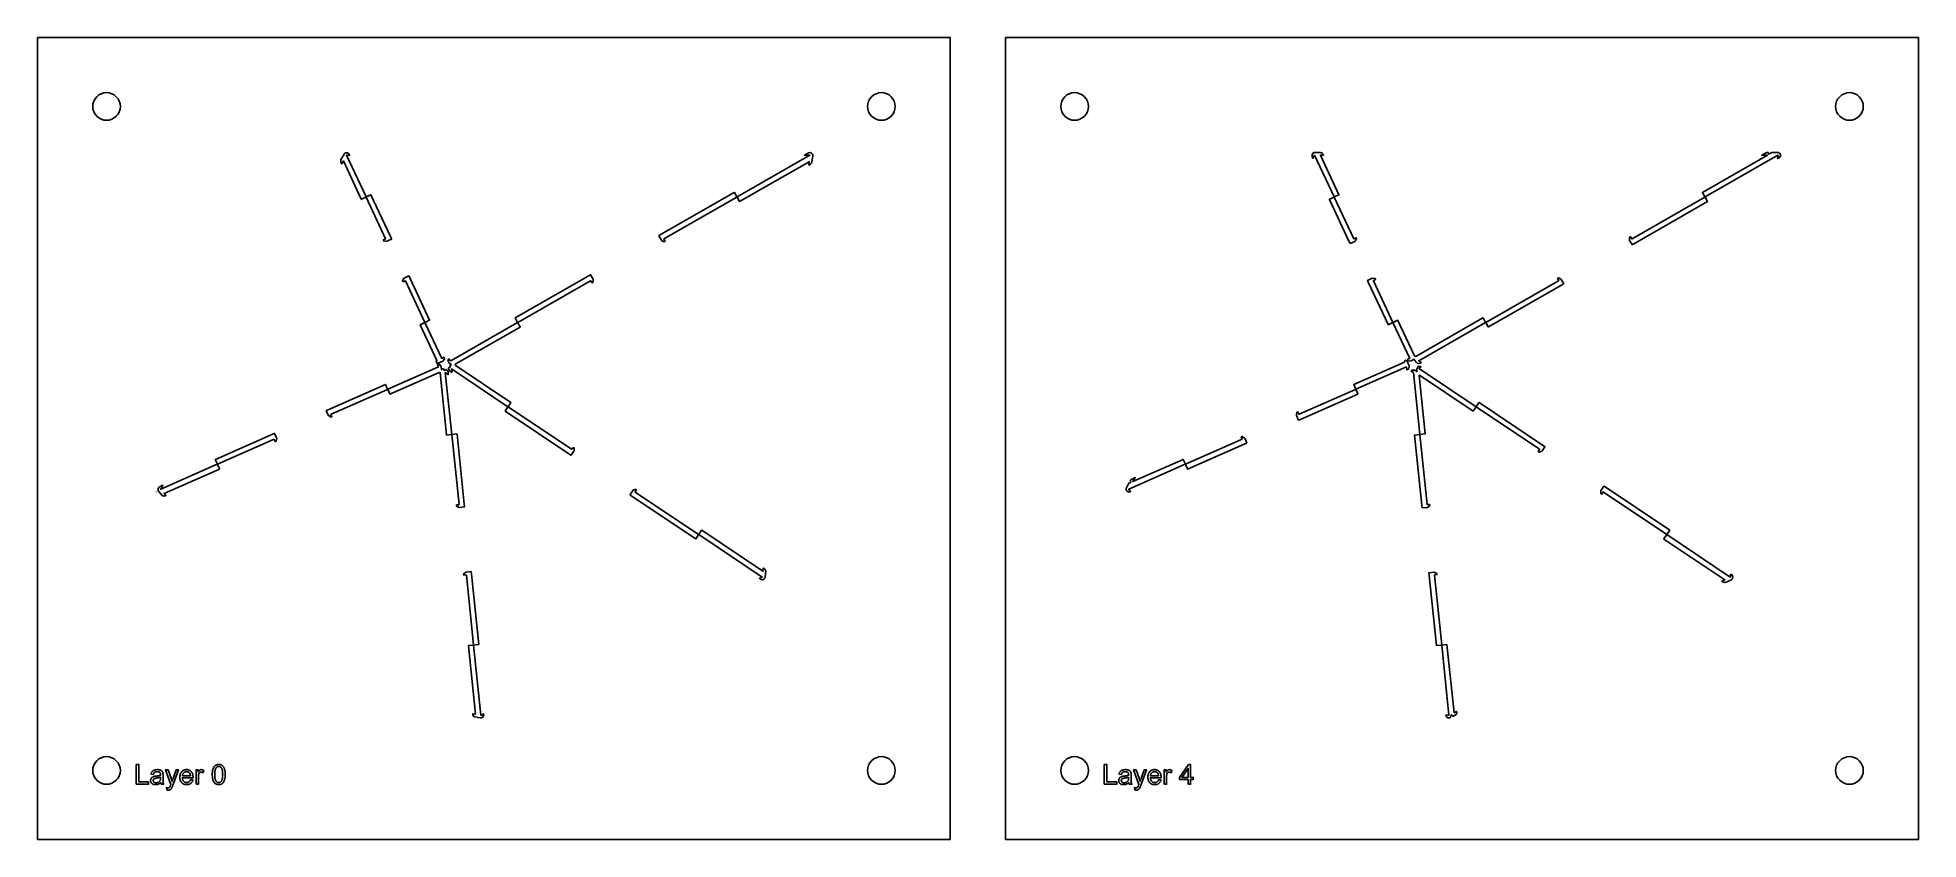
# Model space of a CAD drawing. Header units: metres. Extents: x -74 to 266, y -86 to 59.
import ezdxf

# ---------------------------------------------------------------- set-up
doc = ezdxf.new("R2010")
doc.units = ezdxf.units.M

msp = doc.modelspace()

# ---------------------------------------------------------------- linework, layer by layer
for points in [[(91.39, -85.86), (-73.51, -85.86), (-73.51, 59.04), (91.39, 59.04), (91.39, -85.86)], [(266.3, -85.86), (101.39, -85.86), (101.39, 59.04), (266.3, 59.04), (266.3, -85.86)], [(-58.56, 46.59), (-58.61, 47.08), (-58.75, 47.54), (-58.98, 47.98), (-59.29, 48.36), (-59.67, 48.67), (-60.1, 48.9), (-60.57, 49.04), (-61.06, 49.09), (-61.55, 49.04), (-62.02, 48.9), (-62.45, 48.67), (-62.83, 48.36), (-63.14, 47.98), (-63.37, 47.54), (-63.51, 47.08), (-63.56, 46.59), (-63.51, 46.1), (-63.37, 45.63), (-63.14, 45.2), (-62.83, 44.82), (-62.45, 44.51), (-62.02, 44.28), (-61.55, 44.14), (-61.06, 44.09), (-60.57, 44.14), (-60.1, 44.28), (-59.67, 44.51), (-59.29, 44.82), (-58.98, 45.2), (-58.75, 45.63), (-58.61, 46.1), (-58.56, 46.59)], [(81.44, 46.59), (81.39, 47.08), (81.25, 47.54), (81.02, 47.98), (80.71, 48.36), (80.33, 48.67), (79.9, 48.9), (79.43, 49.04), (78.94, 49.09), (78.45, 49.04), (77.98, 48.9), (77.55, 48.67), (77.17, 48.36), (76.86, 47.98), (76.63, 47.54), (76.49, 47.08), (76.44, 46.59), (76.49, 46.1), (76.63, 45.63), (76.86, 45.2), (77.17, 44.82), (77.55, 44.51), (77.98, 44.28), (78.45, 44.14), (78.94, 44.09), (79.43, 44.14), (79.9, 44.28), (80.33, 44.51), (80.71, 44.82), (81.02, 45.2), (81.25, 45.63), (81.39, 46.1), (81.44, 46.59)], [(116.34, 46.59), (116.3, 47.08), (116.15, 47.54), (115.92, 47.98), (115.61, 48.36), (115.23, 48.67), (114.8, 48.9), (114.33, 49.04), (113.84, 49.09), (113.36, 49.04), (112.89, 48.9), (112.46, 48.67), (112.08, 48.36), (111.77, 47.98), (111.53, 47.54), (111.39, 47.08), (111.34, 46.59), (111.39, 46.1), (111.53, 45.63), (111.77, 45.2), (112.08, 44.82), (112.46, 44.51), (112.89, 44.28), (113.36, 44.14), (113.84, 44.09), (114.33, 44.14), (114.8, 44.28), (115.23, 44.51), (115.61, 44.82), (115.92, 45.2), (116.15, 45.63), (116.3, 46.1), (116.34, 46.59)], [(256.34, 46.59), (256.3, 47.08), (256.15, 47.54), (255.92, 47.98), (255.61, 48.36), (255.23, 48.67), (254.8, 48.9), (254.33, 49.04), (253.84, 49.09), (253.36, 49.04), (252.89, 48.9), (252.46, 48.67), (252.08, 48.36), (251.77, 47.98), (251.53, 47.54), (251.39, 47.08), (251.34, 46.59), (251.39, 46.1), (251.53, 45.63), (251.77, 45.2), (252.08, 44.82), (252.46, 44.51), (252.89, 44.28), (253.36, 44.14), (253.84, 44.09), (254.33, 44.14), (254.8, 44.28), (255.23, 44.51), (255.61, 44.82), (255.92, 45.2), (256.15, 45.63), (256.3, 46.1), (256.34, 46.59)], [(-18.56, 37.26), (-18.54, 37.22), (-18.58, 37.22), (-18.71, 37), (-18.71, 36.99), (-18.7, 36.55), (-18.71, 36.54), (-18.72, 36.54), (-18.57, 36.22), (-18.27, 36.75), (-15.03, 29.85), (-15.01, 29.84), (-14.19, 30.22), (-14.15, 30.21), (-10.63, 22.7), (-10.65, 22.66), (-11.03, 22.48), (-11.03, 22.48), (-10.98, 22.3), (-10.98, 22.3), (-10.43, 22.21), (-10.39, 22.23), (-9.57, 22.62), (-9.59, 22.67), (-9.59, 22.67), (-9.57, 22.68), (-9.76, 23.08), (-13.29, 30.62), (-13.32, 30.63), (-14.14, 30.24), (-14.17, 30.26), (-17.69, 37.77), (-17.68, 37.77), (-17.67, 37.78), (-17.15, 37.78), (-17.24, 37.98), (-17.53, 38.24), (-17.53, 38.24), (-17.93, 38.21), (-17.94, 38.2), (-18, 38.16), (-18, 38.16), (-18.05, 38.12), (-18.06, 38.11), (-18.11, 38.05), (-18.11, 38.05), (-18.15, 37.99), (-18.56, 37.26)], [(66.43, 36.81), (66.39, 36.83), (66.44, 36.86), (66.53, 37.69), (66.53, 37.83), (66.53, 37.83), (66.49, 37.96), (66.48, 37.98), (66.4, 38.09), (66.4, 38.09), (66.3, 38.18), (66.3, 38.18), (66.12, 38.26), (66.12, 38.26), (65.77, 38.2), (65.03, 37.78), (66.01, 37.78), (66.01, 37.78), (66.01, 37.78), (66.02, 37.77), (52.86, 30.25), (52.82, 30.26), (52.38, 31.04), (52.35, 31.05), (39.16, 23.5), (38.77, 23.28), (38.78, 23.27), (38.78, 23.26), (38.73, 23.23), (39.18, 22.45), (39.21, 22.4), (39.71, 22.16), (39.71, 22.16), (39.85, 22.28), (39.85, 22.28), (39.64, 22.65), (39.65, 22.69), (52.81, 30.22), (52.85, 30.21), (53.3, 29.42), (53.33, 29.42), (65.9, 36.61), (65.84, 36), (66.15, 36.18), (66.32, 36.34), (66.32, 36.34), (66.4, 36.56), (66.43, 36.81)], [(157.94, 38.28), (157.92, 38.26), (157.85, 38.28), (157.24, 38.28), (157.11, 38.26), (157.11, 38.26), (157, 38.22), (156.99, 38.21), (156.99, 38.21), (156.98, 38.21), (156.74, 37.93), (156.74, 37.92), (156.76, 37.55), (156.91, 37.24), (157.19, 37.75), (157.2, 37.76), (157.21, 37.77), (160.73, 30.26), (160.72, 30.22), (159.9, 29.84), (159.89, 29.81), (163.42, 22.27), (163.61, 21.87), (163.62, 21.88), (163.63, 21.88), (163.65, 21.83), (164.47, 22.21), (164.52, 22.23), (164.8, 22.71), (164.8, 22.71), (164.69, 22.87), (164.69, 22.87), (164.31, 22.69), (164.27, 22.7), (160.75, 30.21), (160.77, 30.24), (161.59, 30.63), (161.59, 30.65), (158.26, 37.78), (158.81, 37.78), (158.71, 37.99), (158.52, 38.2), (158.52, 38.2), (158.26, 38.28), (157.94, 38.28)], [(239.79, 38.28), (239.23, 37.96), (239.15, 38.28), (239.02, 38.28), (238.89, 38.26), (238.89, 38.26), (238.77, 38.21), (238.01, 37.78), (239.02, 37.78), (227.29, 31.07), (227.28, 31.04), (227.73, 30.25), (227.76, 30.26), (227.75, 30.25), (227.76, 30.24), (240.92, 37.77), (240.92, 37.77), (240.93, 37.77), (240.94, 37.75), (240.87, 37.17), (241.17, 37.34), (241.38, 37.59), (241.38, 37.59), (241.4, 37.92), (241.4, 37.92), (241.29, 38.11), (241.29, 38.11), (241.11, 38.24), (241.11, 38.24), (241.06, 38.26), (241.06, 38.26), (241.02, 38.27), (241.01, 38.27), (240.96, 38.28), (240.96, 38.28), (240.91, 38.28), (239.79, 38.28)], [(214.62, 21.63), (215.01, 21.85), (228.2, 29.4), (228.21, 29.42), (227.75, 30.22), (227.73, 30.21), (227.73, 30.21), (227.72, 30.22), (214.56, 22.69), (214.52, 22.7), (214.31, 23.06), (214.31, 23.06), (214.13, 23), (214.13, 23), (214.09, 22.45), (214.11, 22.4), (214.56, 21.62), (214.61, 21.65), (214.62, 21.65), (214.62, 21.63)], [(-7.49, 14.92), (-7.11, 15.1), (-7.07, 15.09), (-3.55, 7.58), (-3.52, 7.57), (-2.7, 7.95), (-2.69, 7.98), (-6.22, 15.52), (-6.41, 15.92), (-6.42, 15.91), (-6.43, 15.91), (-6.45, 15.96), (-7.27, 15.58), (-7.32, 15.56), (-7.6, 15.08), (-7.6, 15.08), (-7.49, 14.93), (-7.49, 14.92)], [(0.97, -0.21), (0.97, -0.21), (1.08, -0.44), (0.73, -0.65), (0.73, -0.68), (0.75, -0.89), (0.82, -1.09), (0.82, -1.09), (0.97, -1.25), (1.31, -1.48), (1.25, -0.83), (11.47, -7.68), (11.5, -7.68), (12, -6.92), (12, -6.89), (1.91, -0.13), (1.91, 0), (13.67, 6.72), (13.67, 6.75), (13.22, 7.53), (13.23, 7.57), (26.39, 15.1), (26.43, 15.09), (26.64, 14.73), (26.64, 14.73), (26.83, 14.79), (26.83, 14.79), (26.87, 15.34), (26.84, 15.39), (26.39, 16.17), (26.34, 16.14), (26.34, 16.14), (26.33, 16.16), (25.95, 15.94), (12.75, 8.39), (12.75, 8.37), (13.2, 7.58), (13.19, 7.54), (1.12, 0.64), (0.91, 0.78), (0.81, 0.98), (0.62, 0.66), (0.62, 0.66), (0.84, 0.22), (1.24, -0.04), (1.24, -0.04), (0.98, -0.19), (0.97, -0.21)], [(166.77, 15.11), (166.96, 14.71), (170.49, 7.17), (170.52, 7.16), (171.34, 7.55), (171.35, 7.58), (167.83, 15.09), (167.85, 15.13), (168.23, 15.31), (168.23, 15.31), (168.18, 15.49), (168.18, 15.5), (167.63, 15.58), (167.59, 15.56), (166.77, 15.17), (166.79, 15.12), (166.79, 15.12), (166.77, 15.11)], [(175.35, 0.58), (175.44, 0.58), (175.49, 0.56), (175.49, 0.41), (175.53, 0.36), (175.74, 0.22), (176, 0.14), (176, 0.14), (176.27, 0.21), (176.48, 0.33), (176.02, 0.64), (188.09, 7.54), (188.13, 7.53), (188.58, 6.75), (188.6, 6.74), (201.8, 14.29), (202.18, 14.51), (202.17, 14.53), (202.17, 14.53), (202.22, 14.56), (201.77, 15.34), (201.74, 15.39), (201.25, 15.63), (201.25, 15.63), (201.1, 15.51), (201.1, 15.51), (201.31, 15.14), (201.3, 15.1), (188.14, 7.57), (188.1, 7.58), (187.65, 8.37), (187.62, 8.38), (175.49, 1.43), (175.33, 1.54), (175.24, 1.52), (172.23, 7.94), (172.21, 7.95), (171.38, 7.57), (171.37, 7.54), (174.41, 1.05), (174.38, 1.03), (173.96, 0.84), (173.96, 0.84), (174.26, 0.57), (174.26, 0.57), (174.66, 0.61), (175.19, 0.92), (175.2, 0.92), (175.35, 0.58)], [(-0.06, 1.3), (-0.49, 1.05), (-3.53, 7.54), (-3.56, 7.55), (-4.39, 7.16), (-4.39, 7.14), (-1.36, 0.66), (-1.48, 0.48), (-1.46, 0.39), (-1.36, 0.18), (-1.36, 0.18), (-1.18, 0.26), (-1.18, 0.26), (-1.15, 0.21), (-0.32, 0.57), (-0.3, 0.58), (-0.3, 0.58), (-0.27, 0.6), (-0.24, 0.61), (-0.02, 0.9), (-0.02, 0.9), (-0.04, 1.26), (-0.06, 1.3)], [(173.76, 0.75), (173.55, 0.66), (173.43, 0.48), (173.45, 0.4), (164.28, -3.64), (164.27, -3.66), (164.63, -4.49), (164.62, -4.53), (154.41, -9.02), (154.37, -9.01), (154.2, -8.62), (154.2, -8.62), (154.02, -8.66), (154.01, -8.66), (153.92, -9.21), (153.94, -9.26), (154.3, -10.09), (154.36, -10.06), (154.36, -10.06), (154.37, -10.08), (154.77, -9.91), (165.01, -5.4), (165.02, -5.37), (164.66, -4.54), (164.67, -4.51), (173.8, -0.49), (173.85, -1.01), (174, -0.94), (174.23, -0.74), (174.23, -0.74), (174.29, -0.44), (174.27, -0.26), (174.26, -0.18), (174.26, -0.18), (174.23, -0.1), (173.9, 0.61), (173.76, 0.75), (173.76, 0.75)], [(0.24, -0.95), (-0.02, -1.1), (-0.2, -0.83), (-0.32, -0.85), (-0.56, -0.96), (-0.56, -0.96), (-0.61, -0.44), (-0.86, -0.06), (-0.86, -0.06), (-1.26, -0.03), (-1.13, -0.31), (-1.11, -0.49), (-10.23, -4.51), (-10.27, -4.49), (-10.63, -3.66), (-10.66, -3.65), (-20.9, -8.16), (-21.31, -8.34), (-21.3, -8.36), (-21.3, -8.36), (-21.35, -8.38), (-20.99, -9.21), (-20.96, -9.26), (-20.5, -9.56), (-20.5, -9.56), (-20.34, -9.45), (-20.34, -9.45), (-20.51, -9.06), (-20.49, -9.02), (-10.28, -4.53), (-10.25, -4.54), (-9.88, -5.37), (-9.86, -5.38), (-0.95, -1.46), (-0.8, -1.54), (0.37, -12.77), (0.39, -12.78), (1.3, -12.69), (1.31, -12.67), (0.15, -1.49), (0.69, -1.85), (0.65, -1.44), (0.58, -1.23), (0.58, -1.23), (0.43, -1.08), (0.24, -0.95)], [(174.65, -1.37), (174.79, -1.31), (175.06, -1.49), (176.22, -12.67), (176.24, -12.69), (177.15, -12.59), (177.17, -12.57), (176.07, -2.02), (176.14, -1.97), (185.84, -8.47), (185.87, -8.47), (186.38, -7.71), (186.37, -7.68), (176.15, -0.83), (176.13, -0.63), (176.46, -0.44), (176.43, -0.42), (175.89, -0.41), (175.89, -0.41), (175.65, -0.89), (175.7, -1.32), (175.7, -1.32), (175.34, -1.08), (174.8, -1.06), (174.8, -1.07), (174.65, -1.37)], [(23.22, -15.01), (22.99, -15.37), (22.95, -15.37), (11.5, -7.71), (11.47, -7.71), (10.97, -8.47), (10.97, -8.5), (22.44, -16.18), (22.81, -16.43), (22.82, -16.41), (22.82, -16.41), (22.87, -16.44), (23.37, -15.69), (23.4, -15.65), (23.4, -15.09), (23.4, -15.09), (23.22, -15.01), (23.22, -15.01)], [(186.4, -7.71), (197.85, -15.37), (197.86, -15.41), (197.62, -15.76), (197.62, -15.76), (197.76, -15.9), (197.76, -15.9), (198.27, -15.69), (198.3, -15.64), (198.81, -14.89), (198.76, -14.86), (198.76, -14.86), (198.77, -14.84), (198.4, -14.6), (186.94, -6.91), (186.91, -6.92), (186.4, -7.68), (186.41, -7.68), (186.41, -7.68), (186.4, -7.71)], [(-30.76, -12.5), (-41.4, -17.19), (-41.41, -17.21), (-41.04, -18.05), (-41.02, -18.06), (-30.8, -13.56), (-30.77, -13.58), (-30.6, -13.96), (-30.6, -13.96), (-30.41, -13.92), (-30.41, -13.92), (-30.31, -13.37), (-30.33, -13.32), (-30.7, -12.5), (-30.75, -12.52), (-30.75, -12.52), (-30.76, -12.5)], [(3.63, -25.72), (3.58, -25.28), (2.27, -12.61), (2.24, -12.59), (1.34, -12.69), (1.32, -12.71), (2.63, -25.35), (2.6, -25.38), (2.19, -25.42), (2.19, -25.42), (2.17, -25.61), (2.17, -25.62), (2.66, -25.87), (2.71, -25.87), (3.61, -25.78), (3.6, -25.72), (3.61, -25.71), (3.63, -25.72)], [(143.94, -13.14), (144.12, -13.52), (144.1, -13.56), (133.89, -18.06), (133.89, -18.07), (133.89, -18.07), (133.88, -18.09), (134.24, -18.92), (134.27, -18.93), (144.51, -14.42), (144.92, -14.24), (144.9, -14.23), (144.9, -14.22), (144.96, -14.2), (144.59, -13.37), (144.57, -13.33), (144.1, -13.03), (144.1, -13.03), (143.95, -13.14), (143.94, -13.14)], [(177.99, -25.33), (177.56, -25.37), (177.53, -25.35), (176.22, -12.71), (176.2, -12.69), (175.29, -12.78), (175.27, -12.81), (176.59, -25.47), (176.63, -25.91), (176.65, -25.91), (176.66, -25.91), (176.66, -25.97), (177.56, -25.87), (177.61, -25.87), (178.04, -25.51), (178.04, -25.51), (177.99, -25.33), (177.99, -25.33)], [(-51.28, -23.37), (-51.28, -23.37), (-51.28, -23.37), (-51.04, -23.66), (-50.77, -23.83), (-50.77, -23.83), (-50.45, -23.8), (-50.32, -23.74), (-50.65, -23.34), (-40.67, -18.95), (-40.66, -18.92), (-41.03, -18.09), (-41.05, -18.07), (-51.27, -22.57), (-51.28, -22.57), (-51.28, -22.57), (-51.27, -22.56), (-51.27, -22.56), (-50.88, -21.85), (-51.47, -22.12), (-51.75, -22.43), (-51.75, -22.43), (-51.74, -22.7), (-51.74, -22.7), (-51.76, -22.7), (-51.75, -22.72), (-51.74, -22.74), (-51.74, -22.74), (-51.74, -22.75), (-51.74, -22.76), (-51.74, -22.76), (-51.74, -22.76), (-51.71, -22.83), (-51.71, -22.83), (-51.65, -22.92), (-51.28, -23.37)], [(123.87, -21.1), (124.05, -21.3), (123.67, -21.46), (123.2, -22.32), (123.19, -22.35), (123.19, -22.36), (123.14, -22.46), (123.14, -22.47), (123.14, -22.66), (123.14, -22.66), (123.21, -22.84), (123.21, -22.84), (123.35, -22.95), (123.35, -22.95), (123.39, -23), (123.4, -22.99), (123.4, -22.99), (123.48, -23.05), (123.48, -23.05), (123.83, -23.03), (123.95, -22.98), (123.64, -22.6), (123.63, -22.59), (123.63, -22.58), (123.63, -22.57), (133.85, -18.07), (133.86, -18.05), (133.49, -17.21), (133.47, -17.2), (124.39, -21.2), (124.79, -20.48), (124.19, -20.74), (124.05, -20.83), (124.05, -20.83), (123.95, -20.96), (123.87, -21.1)], [(-52.12, -23.11), (-52.11, -23.11), (-52.1, -23.11), (-52.11, -23.1), (-52.12, -23.11)], [(57.99, -37.8), (57.99, -37.76), (58, -37.76), (58.03, -37.46), (57.99, -37.19), (57.99, -37.19), (57.81, -36.98), (57.6, -36.84), (57.53, -37.4), (46.49, -30), (46.46, -30), (45.95, -30.75), (45.92, -30.76), (34.48, -23.1), (34.47, -23.06), (34.7, -22.71), (34.7, -22.71), (34.57, -22.57), (34.57, -22.57), (34.05, -22.78), (34.02, -22.83), (33.52, -23.58), (33.57, -23.61), (33.57, -23.61), (33.56, -23.63), (33.92, -23.87), (45.39, -31.56), (45.42, -31.55), (45.92, -30.8), (45.96, -30.79), (57.4, -38.46), (57.39, -38.47), (57.38, -38.48), (56.9, -38.72), (57.12, -38.87), (57.5, -38.95), (57.5, -38.95), (57.81, -38.74), (57.82, -38.72), (57.83, -38.7), (57.83, -38.7), (57.88, -38.61), (57.88, -38.61), (57.9, -38.56), (57.9, -38.56), (57.9, -38.55), (57.9, -38.55), (57.9, -38.54), (57.9, -38.54), (57.91, -38.49), (57.99, -37.8)], [(209.11, -23.46), (209.34, -23.11), (209.38, -23.1), (220.83, -30.77), (220.85, -30.76), (221.36, -30), (221.36, -29.97), (209.52, -22.04), (209.51, -22.06), (209.51, -22.06), (209.46, -22.03), (208.96, -22.78), (208.93, -22.83), (208.93, -23.38), (208.93, -23.38), (209.11, -23.46), (209.11, -23.46)], [(232.38, -37.91), (232.32, -38.43), (232.32, -38.44), (232.32, -38.44), (232.31, -38.46), (220.86, -30.79), (220.85, -30.8), (220.86, -30.8), (220.83, -30.79), (220.32, -31.55), (220.33, -31.58), (231.33, -38.95), (230.81, -39.2), (231.05, -39.36), (231.3, -39.45), (231.3, -39.45), (231.55, -39.4), (232.51, -38.93), (232.56, -38.9), (232.56, -38.9), (232.61, -38.86), (232.62, -38.85), (232.67, -38.81), (232.67, -38.81), (232.71, -38.76), (232.72, -38.74), (232.8, -38.36), (232.8, -38.36), (232.58, -38.04), (232.38, -37.91)], [(5.88, -63.8), (5.9, -63.78), (5.95, -63.82), (6.46, -63.91), (6.57, -63.92), (6.57, -63.92), (6.58, -63.92), (6.62, -63.92), (6.64, -63.91), (6.98, -63.72), (6.98, -63.72), (7.08, -63.37), (7.06, -63.19), (6.61, -63.41), (6.6, -63.42), (6.58, -63.42), (6.58, -63.42), (5.27, -50.78), (5.29, -50.75), (6.19, -50.65), (6.21, -50.63), (4.9, -37.96), (4.85, -37.52), (4.83, -37.53), (4.83, -37.53), (4.82, -37.47), (3.93, -37.56), (3.87, -37.57), (3.45, -37.92), (3.44, -37.92), (3.5, -38.11), (3.5, -38.11), (3.92, -38.07), (3.95, -38.09), (5.26, -50.72), (5.24, -50.75), (4.34, -50.85), (4.32, -50.87), (5.6, -63.24), (5.09, -63.15), (5.11, -63.29), (5.24, -63.58), (5.24, -63.58), (5.51, -63.73), (5.88, -63.8)], [(181.77, -63.84), (181.91, -63.36), (182.3, -63.58), (182.62, -63.43), (182.83, -63.22), (182.83, -63.22), (182.89, -62.93), (182.87, -62.75), (182.4, -62.98), (181.12, -50.67), (181.1, -50.65), (180.2, -50.75), (180.17, -50.72), (178.86, -38.09), (178.88, -38.06), (179.3, -38.02), (179.3, -38.02), (179.32, -37.82), (179.32, -37.82), (178.83, -37.56), (178.77, -37.57), (177.87, -37.66), (177.88, -37.72), (177.88, -37.72), (177.86, -37.72), (177.91, -38.16), (179.22, -50.83), (179.24, -50.85), (180.14, -50.75), (180.17, -50.78), (181.48, -63.42), (181.48, -63.42), (181.46, -63.42), (181.46, -63.42), (181.45, -63.42), (180.97, -63.33), (180.99, -63.47), (181.04, -63.66), (181.05, -63.66), (181.17, -63.81), (181.17, -63.81), (181.35, -63.9), (181.35, -63.9), (181.54, -63.91), (181.56, -63.91), (181.61, -63.91), (181.61, -63.91), (181.65, -63.9), (181.65, -63.89), (181.69, -63.88), (181.69, -63.88), (181.73, -63.86), (181.77, -63.84)], [(-58.56, -73.41), (-58.61, -72.92), (-58.75, -72.46), (-58.98, -72.02), (-59.29, -71.64), (-59.67, -71.33), (-60.1, -71.1), (-60.57, -70.96), (-61.06, -70.91), (-61.55, -70.96), (-62.02, -71.1), (-62.45, -71.33), (-62.83, -71.64), (-63.14, -72.02), (-63.37, -72.46), (-63.51, -72.92), (-63.56, -73.41), (-63.51, -73.9), (-63.37, -74.37), (-63.14, -74.8), (-62.83, -75.18), (-62.45, -75.49), (-62.02, -75.72), (-61.55, -75.86), (-61.06, -75.91), (-60.57, -75.86), (-60.1, -75.72), (-59.67, -75.49), (-59.29, -75.18), (-58.98, -74.8), (-58.75, -74.37), (-58.61, -73.9), (-58.56, -73.41)], [(81.44, -73.41), (81.39, -72.92), (81.25, -72.46), (81.02, -72.02), (80.71, -71.64), (80.33, -71.33), (79.9, -71.1), (79.43, -70.96), (78.94, -70.91), (78.45, -70.96), (77.98, -71.1), (77.55, -71.33), (77.17, -71.64), (76.86, -72.02), (76.63, -72.46), (76.49, -72.92), (76.44, -73.41), (76.49, -73.9), (76.63, -74.37), (76.86, -74.8), (77.17, -75.18), (77.55, -75.49), (77.98, -75.72), (78.45, -75.86), (78.94, -75.91), (79.43, -75.86), (79.9, -75.72), (80.33, -75.49), (80.71, -75.18), (81.02, -74.8), (81.25, -74.37), (81.39, -73.9), (81.44, -73.41)], [(116.34, -73.41), (116.3, -72.92), (116.15, -72.46), (115.92, -72.02), (115.61, -71.64), (115.23, -71.33), (114.8, -71.1), (114.33, -70.96), (113.84, -70.91), (113.36, -70.96), (112.89, -71.1), (112.46, -71.33), (112.08, -71.64), (111.77, -72.02), (111.53, -72.46), (111.39, -72.92), (111.34, -73.41), (111.39, -73.9), (111.53, -74.37), (111.77, -74.8), (112.08, -75.18), (112.46, -75.49), (112.89, -75.72), (113.36, -75.86), (113.84, -75.91), (114.33, -75.86), (114.8, -75.72), (115.23, -75.49), (115.61, -75.18), (115.92, -74.8), (116.15, -74.37), (116.3, -73.9), (116.34, -73.41)], [(256.34, -73.41), (256.3, -72.92), (256.15, -72.46), (255.92, -72.02), (255.61, -71.64), (255.23, -71.33), (254.8, -71.1), (254.33, -70.96), (253.84, -70.91), (253.36, -70.96), (252.89, -71.1), (252.46, -71.33), (252.08, -71.64), (251.77, -72.02), (251.53, -72.46), (251.39, -72.92), (251.34, -73.41), (251.39, -73.9), (251.53, -74.37), (251.77, -74.8), (252.08, -75.18), (252.46, -75.49), (252.89, -75.72), (253.36, -75.86), (253.84, -75.91), (254.33, -75.86), (254.8, -75.72), (255.23, -75.49), (255.61, -75.18), (255.92, -74.8), (256.15, -74.37), (256.3, -73.9), (256.34, -73.41)], [(-55.69, -75.91), (-53.46, -75.91), (-53.46, -75.49), (-55.22, -75.49), (-55.22, -72.33), (-55.69, -72.33), (-55.69, -75.91)], [(-51.26, -75.59), (-51.25, -75.63), (-51.25, -75.66), (-51.24, -75.7), (-51.23, -75.73), (-51.23, -75.76), (-51.22, -75.8), (-51.21, -75.83), (-51.19, -75.86), (-51.18, -75.88), (-51.17, -75.91), (-50.71, -75.91), (-50.73, -75.88), (-50.74, -75.85), (-50.76, -75.82), (-50.77, -75.79), (-50.78, -75.76), (-50.79, -75.73), (-50.8, -75.7), (-50.81, -75.67), (-50.82, -75.63), (-50.82, -75.6), (-50.83, -75.56), (-50.83, -75.52), (-50.84, -75.46), (-50.84, -75.4), (-50.84, -75.33), (-50.85, -75.24), (-50.85, -75.15), (-50.85, -75.05), (-50.85, -74.94), (-50.85, -74.83), (-50.85, -74.24), (-50.85, -74.18), (-50.85, -74.13), (-50.85, -74.08), (-50.85, -74.03), (-50.86, -73.99), (-50.86, -73.95), (-50.86, -73.92), (-50.86, -73.89), (-50.87, -73.86), (-50.87, -73.84), (-50.88, -73.8), (-50.89, -73.77), (-50.9, -73.73), (-50.91, -73.7), (-50.93, -73.67), (-50.94, -73.64), (-50.96, -73.61), (-50.97, -73.59), (-50.99, -73.56), (-51.01, -73.54), (-51.03, -73.51), (-51.05, -73.49), (-51.08, -73.47), (-51.1, -73.45), (-51.13, -73.43), (-51.17, -73.41), (-51.2, -73.39), (-51.24, -73.37), (-51.27, -73.36), (-51.31, -73.34), (-51.36, -73.32), (-51.4, -73.31), (-51.45, -73.3), (-51.5, -73.29), (-51.55, -73.28), (-51.61, -73.27), (-51.66, -73.27), (-51.73, -73.26), (-51.79, -73.26), (-51.85, -73.26), (-51.92, -73.26), (-51.98, -73.26), (-52.05, -73.27), (-52.11, -73.28), (-52.17, -73.28), (-52.23, -73.29), (-52.28, -73.31), (-52.34, -73.32), (-52.39, -73.34), (-52.44, -73.35), (-52.49, -73.37), (-52.54, -73.39), (-52.58, -73.41), (-52.63, -73.44), (-52.67, -73.46), (-52.7, -73.49), (-52.74, -73.52), (-52.77, -73.55), (-52.8, -73.58), (-52.83, -73.61), (-52.86, -73.65), (-52.88, -73.69), (-52.9, -73.73), (-52.92, -73.77), (-52.94, -73.81), (-52.96, -73.86), (-52.98, -73.9), (-53, -73.95), (-53.01, -74.01), (-53.02, -74.06), (-52.59, -74.12), (-52.58, -74.06), (-52.56, -74.01), (-52.54, -73.97), (-52.52, -73.92), (-52.5, -73.88), (-52.48, -73.85), (-52.46, -73.81), (-52.43, -73.78), (-52.4, -73.76), (-52.37, -73.73), (-52.34, -73.71), (-52.31, -73.69), (-52.27, -73.68), (-52.23, -73.66), (-52.19, -73.65), (-52.14, -73.64), (-52.09, -73.63), (-52.03, -73.63), (-51.98, -73.63), (-51.92, -73.62), (-51.85, -73.63), (-51.79, -73.63), (-51.73, -73.64), (-51.68, -73.65), (-51.63, -73.66), (-51.58, -73.68), (-51.53, -73.7), (-51.49, -73.72), (-51.45, -73.75), (-51.42, -73.77), (-51.39, -73.8), (-51.37, -73.82), (-51.35, -73.85), (-51.34, -73.89), (-51.32, -73.92), (-51.31, -73.96), (-51.3, -74.01), (-51.3, -74.05), (-51.29, -74.1), (-51.29, -74.15), (-51.29, -74.16), (-51.29, -74.16), (-51.29, -74.17), (-51.29, -74.18), (-51.29, -74.19), (-51.29, -74.21), (-51.29, -74.22), (-51.29, -74.23), (-51.29, -74.25), (-51.29, -74.27), (-51.35, -74.28), (-51.41, -74.3), (-51.47, -74.32), (-51.54, -74.33), (-51.62, -74.35), (-51.7, -74.36), (-51.78, -74.38), (-51.88, -74.39), (-51.97, -74.41), (-52.08, -74.42), (-52.13, -74.42), (-52.18, -74.43), (-52.22, -74.44), (-52.27, -74.44), (-52.31, -74.45), (-52.34, -74.46), (-52.38, -74.46), (-52.41, -74.47), (-52.44, -74.48), (-52.47, -74.48), (-52.5, -74.49), (-52.54, -74.51), (-52.57, -74.52), (-52.6, -74.53), (-52.63, -74.54), (-52.67, -74.56), (-52.7, -74.58), (-52.73, -74.59), (-52.76, -74.61), (-52.78, -74.63), (-52.81, -74.65), (-52.84, -74.67), (-52.86, -74.69), (-52.89, -74.71), (-52.91, -74.74), (-52.93, -74.76), (-52.95, -74.79), (-52.97, -74.82), (-52.99, -74.85), (-53.01, -74.88), (-53.03, -74.91), (-53.04, -74.95), (-53.06, -74.98), (-53.07, -75.01), (-53.08, -75.05), (-53.08, -75.08), (-53.09, -75.12), (-53.09, -75.15), (-53.1, -75.19), (-53.1, -75.23), (-53.1, -75.29), (-53.09, -75.35), (-53.08, -75.41), (-53.06, -75.47), (-53.04, -75.52), (-53.02, -75.58), (-52.99, -75.63), (-52.95, -75.67), (-52.91, -75.72), (-52.87, -75.76), (-52.82, -75.8), (-52.77, -75.84), (-52.71, -75.87), (-52.65, -75.9), (-52.59, -75.92), (-52.52, -75.94), (-52.45, -75.95), (-52.37, -75.96), (-52.29, -75.97), (-52.21, -75.97), (-52.16, -75.97), (-52.11, -75.97), (-52.06, -75.96), (-52.01, -75.96), (-51.96, -75.95), (-51.91, -75.94), (-51.87, -75.93), (-51.82, -75.92), (-51.77, -75.9), (-51.73, -75.89), (-51.68, -75.87), (-51.64, -75.85), (-51.59, -75.82), (-51.54, -75.8), (-51.5, -75.77), (-51.45, -75.74), (-51.4, -75.71), (-51.35, -75.67), (-51.31, -75.63), (-51.26, -75.59)], [(-51.29, -74.61), (-51.29, -74.77), (-51.29, -74.83), (-51.3, -74.88), (-51.3, -74.93), (-51.3, -74.98), (-51.31, -75.03), (-51.32, -75.07), (-51.33, -75.11), (-51.34, -75.15), (-51.35, -75.18), (-51.36, -75.21), (-51.38, -75.25), (-51.41, -75.29), (-51.43, -75.32), (-51.46, -75.35), (-51.48, -75.38), (-51.51, -75.41), (-51.55, -75.44), (-51.58, -75.47), (-51.62, -75.49), (-51.66, -75.52), (-51.7, -75.54), (-51.74, -75.56), (-51.78, -75.57), (-51.82, -75.59), (-51.87, -75.6), (-51.91, -75.61), (-51.96, -75.62), (-52.01, -75.62), (-52.06, -75.63), (-52.11, -75.63), (-52.16, -75.63), (-52.2, -75.62), (-52.25, -75.62), (-52.29, -75.61), (-52.33, -75.6), (-52.37, -75.58), (-52.41, -75.57), (-52.44, -75.55), (-52.47, -75.53), (-52.5, -75.51), (-52.52, -75.49), (-52.54, -75.46), (-52.56, -75.43), (-52.58, -75.41), (-52.6, -75.38), (-52.61, -75.35), (-52.62, -75.32), (-52.62, -75.28), (-52.63, -75.25), (-52.63, -75.22), (-52.63, -75.19), (-52.63, -75.17), (-52.62, -75.15), (-52.62, -75.13), (-52.61, -75.11), (-52.61, -75.09), (-52.6, -75.07), (-52.59, -75.05), (-52.58, -75.03), (-52.57, -75.01), (-52.56, -74.99), (-52.54, -74.97), (-52.53, -74.96), (-52.51, -74.94), (-52.49, -74.93), (-52.48, -74.91), (-52.46, -74.9), (-52.44, -74.89), (-52.42, -74.88), (-52.4, -74.87), (-52.37, -74.86), (-52.34, -74.85), (-52.31, -74.84), (-52.28, -74.83), (-52.24, -74.82), (-52.2, -74.81), (-52.16, -74.8), (-52.11, -74.79), (-52.06, -74.79), (-52.01, -74.78), (-51.92, -74.76), (-51.83, -74.75), (-51.75, -74.73), (-51.67, -74.72), (-51.59, -74.7), (-51.52, -74.68), (-51.46, -74.67), (-51.4, -74.65), (-51.34, -74.63), (-51.29, -74.61)], [(-50.19, -76.91), (-50.16, -76.92), (-50.13, -76.93), (-50.1, -76.94), (-50.07, -76.95), (-50.04, -76.95), (-50.01, -76.96), (-49.98, -76.96), (-49.96, -76.96), (-49.93, -76.96), (-49.9, -76.96), (-49.86, -76.96), (-49.82, -76.96), (-49.78, -76.96), (-49.75, -76.95), (-49.71, -76.94), (-49.67, -76.93), (-49.64, -76.92), (-49.61, -76.9), (-49.57, -76.88), (-49.54, -76.86), (-49.51, -76.84), (-49.48, -76.82), (-49.46, -76.79), (-49.43, -76.76), (-49.4, -76.73), (-49.37, -76.7), (-49.35, -76.66), (-49.32, -76.63), (-49.3, -76.59), (-49.27, -76.54), (-49.26, -76.51), (-49.24, -76.47), (-49.22, -76.42), (-49.19, -76.37), (-49.17, -76.32), (-49.14, -76.26), (-49.12, -76.19), (-49.09, -76.12), (-49.06, -76.04), (-49.03, -75.96), (-48.04, -73.32), (-48.48, -73.32), (-49.04, -74.83), (-49.06, -74.89), (-49.08, -74.95), (-49.1, -75.01), (-49.11, -75.06), (-49.13, -75.12), (-49.15, -75.18), (-49.17, -75.24), (-49.18, -75.3), (-49.2, -75.36), (-49.22, -75.42), (-49.23, -75.36), (-49.25, -75.3), (-49.27, -75.24), (-49.29, -75.17), (-49.3, -75.11), (-49.32, -75.05), (-49.34, -75), (-49.36, -74.94), (-49.38, -74.88), (-49.4, -74.82), (-49.94, -73.32), (-50.42, -73.32), (-49.43, -75.92), (-49.44, -75.93), (-49.44, -75.94), (-49.45, -75.96), (-49.45, -75.97), (-49.46, -75.98), (-49.46, -75.99), (-49.46, -76), (-49.47, -76.01), (-49.47, -76.02), (-49.47, -76.02), (-49.49, -76.08), (-49.51, -76.12), (-49.52, -76.16), (-49.54, -76.2), (-49.55, -76.24), (-49.57, -76.27), (-49.58, -76.29), (-49.59, -76.32), (-49.6, -76.34), (-49.61, -76.35), (-49.62, -76.37), (-49.63, -76.39), (-49.64, -76.4), (-49.66, -76.42), (-49.67, -76.43), (-49.69, -76.44), (-49.7, -76.46), (-49.72, -76.47), (-49.73, -76.48), (-49.75, -76.49), (-49.77, -76.5), (-49.79, -76.51), (-49.81, -76.51), (-49.83, -76.52), (-49.85, -76.53), (-49.88, -76.53), (-49.9, -76.53), (-49.93, -76.54), (-49.96, -76.54), (-49.99, -76.54), (-50.01, -76.54), (-50.03, -76.54), (-50.05, -76.53), (-50.08, -76.53), (-50.1, -76.53), (-50.13, -76.52), (-50.15, -76.52), (-50.18, -76.51), (-50.21, -76.51), (-50.24, -76.5), (-50.19, -76.91)], [(-45.89, -75.08), (-45.91, -75.13), (-45.94, -75.18), (-45.96, -75.23), (-45.98, -75.28), (-46.01, -75.32), (-46.04, -75.36), (-46.07, -75.39), (-46.1, -75.43), (-46.13, -75.46), (-46.16, -75.48), (-46.2, -75.51), (-46.24, -75.53), (-46.27, -75.55), (-46.31, -75.56), (-46.35, -75.58), (-46.39, -75.59), (-46.44, -75.6), (-46.48, -75.6), (-46.53, -75.61), (-46.58, -75.61), (-46.64, -75.61), (-46.7, -75.6), (-46.76, -75.59), (-46.82, -75.57), (-46.87, -75.55), (-46.93, -75.53), (-46.98, -75.5), (-47.03, -75.46), (-47.07, -75.43), (-47.12, -75.38), (-47.16, -75.34), (-47.2, -75.28), (-47.23, -75.23), (-47.26, -75.17), (-47.29, -75.11), (-47.31, -75.04), (-47.33, -74.97), (-47.34, -74.89), (-47.35, -74.81), (-47.36, -74.73), (-45.43, -74.73), (-45.43, -74.71), (-45.43, -74.7), (-45.43, -74.68), (-45.43, -74.67), (-45.43, -74.66), (-45.42, -74.65), (-45.42, -74.64), (-45.42, -74.63), (-45.42, -74.62), (-45.42, -74.61), (-45.43, -74.49), (-45.44, -74.37), (-45.45, -74.25), (-45.48, -74.14), (-45.51, -74.04), (-45.54, -73.94), (-45.59, -73.85), (-45.64, -73.77), (-45.69, -73.69), (-45.75, -73.61), (-45.82, -73.55), (-45.89, -73.49), (-45.97, -73.43), (-46.05, -73.39), (-46.13, -73.35), (-46.22, -73.32), (-46.31, -73.29), (-46.4, -73.28), (-46.5, -73.26), (-46.6, -73.26), (-46.71, -73.26), (-46.81, -73.28), (-46.91, -73.29), (-47, -73.32), (-47.09, -73.35), (-47.18, -73.39), (-47.26, -73.44), (-47.34, -73.49), (-47.41, -73.55), (-47.48, -73.62), (-47.54, -73.7), (-47.6, -73.78), (-47.65, -73.87), (-47.69, -73.96), (-47.73, -74.06), (-47.76, -74.16), (-47.78, -74.27), (-47.8, -74.39), (-47.81, -74.51), (-47.82, -74.64), (-47.81, -74.76), (-47.8, -74.88), (-47.79, -74.99), (-47.76, -75.1), (-47.73, -75.2), (-47.7, -75.3), (-47.65, -75.39), (-47.6, -75.47), (-47.54, -75.55), (-47.48, -75.62), (-47.41, -75.69), (-47.34, -75.75), (-47.26, -75.8), (-47.18, -75.85), (-47.09, -75.88), (-47, -75.92), (-46.9, -75.94), (-46.8, -75.96), (-46.69, -75.97), (-46.58, -75.97), (-46.49, -75.97), (-46.4, -75.96), (-46.32, -75.95), (-46.24, -75.94), (-46.17, -75.92), (-46.1, -75.89), (-46.03, -75.86), (-45.96, -75.83), (-45.9, -75.79), (-45.84, -75.75), (-45.78, -75.71), (-45.73, -75.66), (-45.68, -75.6), (-45.63, -75.55), (-45.59, -75.49), (-45.55, -75.42), (-45.52, -75.36), (-45.49, -75.29), (-45.46, -75.21), (-45.44, -75.13), (-45.89, -75.08)], [(-47.34, -74.37), (-47.33, -74.3), (-47.32, -74.24), (-47.31, -74.18), (-47.29, -74.12), (-47.27, -74.06), (-47.24, -74.01), (-47.22, -73.96), (-47.18, -73.91), (-47.15, -73.87), (-47.11, -73.82), (-47.07, -73.79), (-47.02, -73.75), (-46.98, -73.72), (-46.93, -73.7), (-46.88, -73.67), (-46.83, -73.66), (-46.77, -73.64), (-46.72, -73.63), (-46.66, -73.62), (-46.6, -73.62), (-46.53, -73.63), (-46.47, -73.63), (-46.41, -73.65), (-46.35, -73.66), (-46.3, -73.69), (-46.24, -73.71), (-46.19, -73.75), (-46.14, -73.79), (-46.1, -73.83), (-46.05, -73.88), (-46.03, -73.91), (-46, -73.95), (-45.98, -73.99), (-45.96, -74.03), (-45.94, -74.08), (-45.93, -74.13), (-45.92, -74.19), (-45.9, -74.24), (-45.9, -74.3), (-45.89, -74.37), (-47.34, -74.37)], [(-44.89, -75.91), (-44.45, -75.91), (-44.45, -74.55), (-44.45, -74.5), (-44.45, -74.45), (-44.45, -74.39), (-44.44, -74.34), (-44.43, -74.29), (-44.43, -74.24), (-44.42, -74.19), (-44.41, -74.14), (-44.39, -74.09), (-44.38, -74.04), (-44.37, -74.01), (-44.36, -73.98), (-44.34, -73.96), (-44.33, -73.93), (-44.31, -73.91), (-44.3, -73.88), (-44.28, -73.86), (-44.26, -73.84), (-44.24, -73.82), (-44.22, -73.8), (-44.19, -73.79), (-44.17, -73.77), (-44.14, -73.76), (-44.12, -73.75), (-44.09, -73.74), (-44.07, -73.73), (-44.04, -73.72), (-44.01, -73.72), (-43.99, -73.72), (-43.96, -73.71), (-43.92, -73.72), (-43.89, -73.72), (-43.86, -73.72), (-43.83, -73.73), (-43.8, -73.74), (-43.76, -73.75), (-43.73, -73.76), (-43.7, -73.78), (-43.67, -73.79), (-43.64, -73.81), (-43.48, -73.4), (-43.53, -73.38), (-43.58, -73.35), (-43.62, -73.33), (-43.67, -73.31), (-43.71, -73.3), (-43.76, -73.28), (-43.8, -73.27), (-43.85, -73.27), (-43.89, -73.26), (-43.94, -73.26), (-43.97, -73.26), (-44, -73.26), (-44.03, -73.27), (-44.05, -73.28), (-44.08, -73.28), (-44.11, -73.29), (-44.14, -73.3), (-44.16, -73.32), (-44.19, -73.33), (-44.22, -73.35), (-44.24, -73.37), (-44.27, -73.39), (-44.3, -73.42), (-44.32, -73.45), (-44.35, -73.48), (-44.38, -73.52), (-44.41, -73.56), (-44.44, -73.61), (-44.47, -73.66), (-44.5, -73.71), (-44.5, -73.32), (-44.89, -73.32), (-44.89, -75.91)], [(-41.96, -74.15), (-41.95, -74.34), (-41.94, -74.53), (-41.92, -74.7), (-41.9, -74.86), (-41.87, -75.02), (-41.83, -75.16), (-41.78, -75.28), (-41.73, -75.4), (-41.67, -75.51), (-41.6, -75.6), (-41.54, -75.67), (-41.47, -75.74), (-41.4, -75.79), (-41.33, -75.84), (-41.25, -75.88), (-41.17, -75.91), (-41.08, -75.94), (-40.99, -75.96), (-40.89, -75.97), (-40.79, -75.97), (-40.71, -75.97), (-40.64, -75.96), (-40.56, -75.95), (-40.5, -75.94), (-40.43, -75.92), (-40.37, -75.9), (-40.3, -75.87), (-40.25, -75.84), (-40.19, -75.8), (-40.14, -75.76), (-40.09, -75.72), (-40.04, -75.67), (-39.99, -75.62), (-39.95, -75.57), (-39.91, -75.51), (-39.87, -75.45), (-39.84, -75.38), (-39.81, -75.31), (-39.78, -75.24), (-39.75, -75.16), (-39.73, -75.08), (-39.7, -75), (-39.69, -74.91), (-39.67, -74.82), (-39.65, -74.72), (-39.64, -74.61), (-39.63, -74.5), (-39.63, -74.39), (-39.62, -74.27), (-39.62, -74.15), (-39.62, -74.04), (-39.62, -73.94), (-39.63, -73.85), (-39.63, -73.76), (-39.64, -73.67), (-39.65, -73.59), (-39.66, -73.51), (-39.67, -73.44), (-39.69, -73.37), (-39.7, -73.3), (-39.72, -73.24), (-39.74, -73.18), (-39.76, -73.12), (-39.78, -73.07), (-39.8, -73.01), (-39.82, -72.96), (-39.84, -72.91), (-39.87, -72.86), (-39.9, -72.81), (-39.92, -72.77), (-39.95, -72.73), (-39.98, -72.69), (-40.02, -72.65), (-40.05, -72.61), (-40.09, -72.58), (-40.12, -72.54), (-40.16, -72.51), (-40.2, -72.49), (-40.24, -72.46), (-40.28, -72.44), (-40.33, -72.41), (-40.37, -72.39), (-40.42, -72.38), (-40.47, -72.36), (-40.52, -72.35), (-40.57, -72.34), (-40.62, -72.33), (-40.68, -72.32), (-40.73, -72.32), (-40.79, -72.32), (-40.87, -72.32), (-40.94, -72.33), (-41.01, -72.34), (-41.08, -72.35), (-41.15, -72.37), (-41.21, -72.39), (-41.27, -72.42), (-41.33, -72.45), (-41.38, -72.49), (-41.44, -72.53), (-41.49, -72.57), (-41.53, -72.62), (-41.58, -72.67), (-41.62, -72.72), (-41.66, -72.78), (-41.7, -72.84), (-41.74, -72.91), (-41.77, -72.98), (-41.8, -73.05), (-41.82, -73.13), (-41.85, -73.21), (-41.87, -73.29), (-41.89, -73.38), (-41.91, -73.47), (-41.92, -73.57), (-41.93, -73.68), (-41.94, -73.79), (-41.95, -73.9), (-41.95, -74.02), (-41.96, -74.15)], [(-41.5, -74.15), (-41.5, -73.98), (-41.49, -73.82), (-41.48, -73.67), (-41.47, -73.53), (-41.45, -73.4), (-41.42, -73.29), (-41.39, -73.18), (-41.36, -73.09), (-41.32, -73.01), (-41.28, -72.94), (-41.24, -72.89), (-41.2, -72.85), (-41.16, -72.81), (-41.11, -72.78), (-41.07, -72.75), (-41.02, -72.72), (-40.96, -72.71), (-40.91, -72.69), (-40.85, -72.69), (-40.79, -72.68), (-40.73, -72.69), (-40.67, -72.69), (-40.62, -72.71), (-40.56, -72.73), (-40.51, -72.76), (-40.46, -72.79), (-40.41, -72.83), (-40.37, -72.87), (-40.32, -72.92), (-40.28, -72.97), (-40.24, -73.04), (-40.21, -73.11), (-40.17, -73.2), (-40.15, -73.3), (-40.12, -73.41), (-40.11, -73.54), (-40.09, -73.67), (-40.08, -73.82), (-40.08, -73.98), (-40.07, -74.15), (-40.08, -74.32), (-40.08, -74.48), (-40.09, -74.62), (-40.11, -74.76), (-40.12, -74.88), (-40.15, -74.99), (-40.17, -75.09), (-40.21, -75.18), (-40.24, -75.26), (-40.28, -75.32), (-40.32, -75.38), (-40.37, -75.42), (-40.41, -75.47), (-40.46, -75.51), (-40.51, -75.54), (-40.56, -75.57), (-40.62, -75.59), (-40.67, -75.6), (-40.73, -75.61), (-40.79, -75.61), (-40.85, -75.61), (-40.91, -75.6), (-40.96, -75.59), (-41.02, -75.57), (-41.07, -75.54), (-41.12, -75.51), (-41.16, -75.47), (-41.21, -75.43), (-41.26, -75.38), (-41.3, -75.32), (-41.34, -75.26), (-41.37, -75.18), (-41.4, -75.09), (-41.43, -74.99), (-41.45, -74.88), (-41.47, -74.76), (-41.49, -74.62), (-41.5, -74.48), (-41.5, -74.32), (-41.5, -74.15)], [(119.21, -75.91), (121.45, -75.91), (121.45, -75.49), (119.68, -75.49), (119.68, -72.33), (119.21, -72.33), (119.21, -75.91)], [(123.65, -75.59), (123.65, -75.63), (123.66, -75.66), (123.66, -75.7), (123.67, -75.73), (123.68, -75.76), (123.69, -75.8), (123.7, -75.83), (123.71, -75.86), (123.72, -75.88), (123.73, -75.91), (124.19, -75.91), (124.18, -75.88), (124.16, -75.85), (124.15, -75.82), (124.14, -75.79), (124.12, -75.76), (124.11, -75.73), (124.1, -75.7), (124.1, -75.67), (124.09, -75.63), (124.08, -75.6), (124.08, -75.56), (124.07, -75.52), (124.07, -75.46), (124.06, -75.4), (124.06, -75.33), (124.06, -75.24), (124.06, -75.15), (124.06, -75.05), (124.05, -74.94), (124.05, -74.83), (124.05, -74.24), (124.05, -74.18), (124.05, -74.13), (124.05, -74.08), (124.05, -74.03), (124.05, -73.99), (124.05, -73.95), (124.04, -73.92), (124.04, -73.89), (124.04, -73.86), (124.03, -73.84), (124.02, -73.8), (124.01, -73.77), (124, -73.73), (123.99, -73.7), (123.98, -73.67), (123.96, -73.64), (123.95, -73.61), (123.93, -73.59), (123.91, -73.56), (123.9, -73.54), (123.87, -73.51), (123.85, -73.49), (123.83, -73.47), (123.8, -73.45), (123.77, -73.43), (123.74, -73.41), (123.7, -73.39), (123.67, -73.37), (123.63, -73.36), (123.59, -73.34), (123.55, -73.32), (123.5, -73.31), (123.45, -73.3), (123.4, -73.29), (123.35, -73.28), (123.3, -73.27), (123.24, -73.27), (123.18, -73.26), (123.12, -73.26), (123.05, -73.26), (122.98, -73.26), (122.92, -73.26), (122.86, -73.27), (122.8, -73.28), (122.74, -73.28), (122.68, -73.29), (122.62, -73.31), (122.57, -73.32), (122.51, -73.34), (122.46, -73.35), (122.41, -73.37), (122.37, -73.39), (122.32, -73.41), (122.28, -73.44), (122.24, -73.46), (122.2, -73.49), (122.17, -73.52), (122.13, -73.55), (122.1, -73.58), (122.07, -73.61), (122.05, -73.65), (122.02, -73.69), (122, -73.73), (121.98, -73.77), (121.96, -73.81), (121.94, -73.86), (121.92, -73.9), (121.91, -73.95), (121.89, -74.01), (121.88, -74.06), (122.31, -74.12), (122.33, -74.06), (122.34, -74.01), (122.36, -73.97), (122.38, -73.92), (122.4, -73.88), (122.42, -73.85), (122.45, -73.81), (122.47, -73.78), (122.5, -73.76), (122.53, -73.73), (122.56, -73.71), (122.6, -73.69), (122.63, -73.68), (122.67, -73.66), (122.72, -73.65), (122.77, -73.64), (122.82, -73.63), (122.87, -73.63), (122.93, -73.63), (122.99, -73.62), (123.05, -73.63), (123.11, -73.63), (123.17, -73.64), (123.23, -73.65), (123.28, -73.66), (123.33, -73.68), (123.37, -73.7), (123.41, -73.72), (123.45, -73.75), (123.49, -73.77), (123.51, -73.8), (123.53, -73.82), (123.55, -73.85), (123.57, -73.89), (123.58, -73.92), (123.59, -73.96), (123.6, -74.01), (123.61, -74.05), (123.61, -74.1), (123.61, -74.15), (123.61, -74.16), (123.61, -74.16), (123.61, -74.17), (123.61, -74.18), (123.61, -74.19), (123.61, -74.21), (123.61, -74.22), (123.61, -74.23), (123.61, -74.25), (123.61, -74.27), (123.56, -74.28), (123.5, -74.3), (123.43, -74.32), (123.36, -74.33), (123.29, -74.35), (123.21, -74.36), (123.12, -74.38), (123.03, -74.39), (122.93, -74.41), (122.83, -74.42), (122.78, -74.42), (122.73, -74.43), (122.68, -74.44), (122.64, -74.44), (122.6, -74.45), (122.56, -74.46), (122.53, -74.46), (122.49, -74.47), (122.46, -74.48), (122.44, -74.48), (122.4, -74.49), (122.37, -74.51), (122.33, -74.52), (122.3, -74.53), (122.27, -74.54), (122.24, -74.56), (122.21, -74.58), (122.18, -74.59), (122.15, -74.61), (122.12, -74.63), (122.09, -74.65), (122.07, -74.67), (122.04, -74.69), (122.02, -74.71), (121.99, -74.74), (121.97, -74.76), (121.95, -74.79), (121.93, -74.82), (121.91, -74.85), (121.89, -74.88), (121.88, -74.91), (121.86, -74.95), (121.85, -74.98), (121.84, -75.01), (121.83, -75.05), (121.82, -75.08), (121.81, -75.12), (121.81, -75.15), (121.81, -75.19), (121.81, -75.23), (121.81, -75.29), (121.81, -75.35), (121.83, -75.41), (121.84, -75.47), (121.86, -75.52), (121.89, -75.58), (121.92, -75.63), (121.95, -75.67), (121.99, -75.72), (122.04, -75.76), (122.08, -75.8), (122.13, -75.84), (122.19, -75.87), (122.25, -75.9), (122.31, -75.92), (122.38, -75.94), (122.45, -75.95), (122.53, -75.96), (122.61, -75.97), (122.69, -75.97), (122.74, -75.97), (122.79, -75.97), (122.84, -75.96), (122.89, -75.96), (122.94, -75.95), (122.99, -75.94), (123.04, -75.93), (123.08, -75.92), (123.13, -75.9), (123.18, -75.89), (123.22, -75.87), (123.27, -75.85), (123.31, -75.82), (123.36, -75.8), (123.41, -75.77), (123.45, -75.74), (123.5, -75.71), (123.55, -75.67), (123.6, -75.63), (123.65, -75.59)], [(123.61, -74.61), (123.61, -74.77), (123.61, -74.83), (123.61, -74.88), (123.6, -74.93), (123.6, -74.98), (123.59, -75.03), (123.58, -75.07), (123.58, -75.11), (123.56, -75.15), (123.55, -75.18), (123.54, -75.21), (123.52, -75.25), (123.5, -75.29), (123.47, -75.32), (123.45, -75.35), (123.42, -75.38), (123.39, -75.41), (123.36, -75.44), (123.32, -75.47), (123.29, -75.49), (123.25, -75.52), (123.21, -75.54), (123.17, -75.56), (123.12, -75.57), (123.08, -75.59), (123.04, -75.6), (122.99, -75.61), (122.94, -75.62), (122.9, -75.62), (122.85, -75.63), (122.8, -75.63), (122.75, -75.63), (122.7, -75.62), (122.65, -75.62), (122.61, -75.61), (122.57, -75.6), (122.53, -75.58), (122.5, -75.57), (122.47, -75.55), (122.43, -75.53), (122.41, -75.51), (122.38, -75.49), (122.36, -75.46), (122.34, -75.43), (122.32, -75.41), (122.31, -75.38), (122.3, -75.35), (122.29, -75.32), (122.28, -75.28), (122.28, -75.25), (122.27, -75.22), (122.27, -75.19), (122.28, -75.17), (122.28, -75.15), (122.28, -75.13), (122.29, -75.11), (122.3, -75.09), (122.3, -75.07), (122.31, -75.05), (122.32, -75.03), (122.34, -75.01), (122.35, -74.99), (122.36, -74.97), (122.38, -74.96), (122.39, -74.94), (122.41, -74.93), (122.43, -74.91), (122.45, -74.9), (122.47, -74.89), (122.49, -74.88), (122.51, -74.87), (122.53, -74.86), (122.56, -74.85), (122.59, -74.84), (122.62, -74.83), (122.66, -74.82), (122.7, -74.81), (122.74, -74.8), (122.79, -74.79), (122.84, -74.79), (122.89, -74.78), (122.99, -74.76), (123.07, -74.75), (123.16, -74.73), (123.24, -74.72), (123.31, -74.7), (123.38, -74.68), (123.44, -74.67), (123.5, -74.65), (123.56, -74.63), (123.61, -74.61)], [(124.72, -76.91), (124.75, -76.92), (124.78, -76.93), (124.81, -76.94), (124.84, -76.95), (124.86, -76.95), (124.89, -76.96), (124.92, -76.96), (124.95, -76.96), (124.97, -76.96), (125, -76.96), (125.04, -76.96), (125.08, -76.96), (125.12, -76.96), (125.16, -76.95), (125.19, -76.94), (125.23, -76.93), (125.26, -76.92), (125.3, -76.9), (125.33, -76.88), (125.36, -76.86), (125.39, -76.84), (125.42, -76.82), (125.45, -76.79), (125.48, -76.76), (125.5, -76.73), (125.53, -76.7), (125.56, -76.66), (125.58, -76.63), (125.61, -76.59), (125.63, -76.54), (125.65, -76.51), (125.67, -76.47), (125.69, -76.42), (125.71, -76.37), (125.73, -76.32), (125.76, -76.26), (125.79, -76.19), (125.81, -76.12), (125.84, -76.04), (125.88, -75.96), (126.86, -73.32), (126.42, -73.32), (125.87, -74.83), (125.85, -74.89), (125.83, -74.95), (125.81, -75.01), (125.79, -75.06), (125.77, -75.12), (125.75, -75.18), (125.74, -75.24), (125.72, -75.3), (125.7, -75.36), (125.69, -75.42), (125.67, -75.36), (125.65, -75.3), (125.64, -75.24), (125.62, -75.17), (125.6, -75.11), (125.58, -75.05), (125.56, -75), (125.54, -74.94), (125.52, -74.88), (125.5, -74.82), (124.96, -73.32), (124.49, -73.32), (125.47, -75.92), (125.47, -75.93), (125.46, -75.94), (125.46, -75.96), (125.45, -75.97), (125.45, -75.98), (125.44, -75.99), (125.44, -76), (125.44, -76.01), (125.43, -76.02), (125.43, -76.02), (125.41, -76.08), (125.4, -76.12), (125.38, -76.16), (125.37, -76.2), (125.35, -76.24), (125.34, -76.27), (125.33, -76.29), (125.32, -76.32), (125.31, -76.34), (125.3, -76.35), (125.29, -76.37), (125.27, -76.39), (125.26, -76.4), (125.25, -76.42), (125.23, -76.43), (125.22, -76.44), (125.2, -76.46), (125.19, -76.47), (125.17, -76.48), (125.15, -76.49), (125.13, -76.5), (125.12, -76.51), (125.09, -76.51), (125.07, -76.52), (125.05, -76.53), (125.03, -76.53), (125, -76.53), (124.97, -76.54), (124.95, -76.54), (124.92, -76.54), (124.9, -76.54), (124.87, -76.54), (124.85, -76.53), (124.83, -76.53), (124.8, -76.53), (124.78, -76.52), (124.75, -76.52), (124.72, -76.51), (124.7, -76.51), (124.67, -76.5), (124.72, -76.91)], [(129.01, -75.08), (128.99, -75.13), (128.97, -75.18), (128.94, -75.23), (128.92, -75.28), (128.89, -75.32), (128.86, -75.36), (128.84, -75.39), (128.8, -75.43), (128.77, -75.46), (128.74, -75.48), (128.7, -75.51), (128.67, -75.53), (128.63, -75.55), (128.59, -75.56), (128.55, -75.58), (128.51, -75.59), (128.47, -75.6), (128.42, -75.6), (128.37, -75.61), (128.33, -75.61), (128.26, -75.61), (128.2, -75.6), (128.14, -75.59), (128.08, -75.57), (128.03, -75.55), (127.98, -75.53), (127.92, -75.5), (127.88, -75.46), (127.83, -75.43), (127.78, -75.38), (127.74, -75.34), (127.71, -75.28), (127.67, -75.23), (127.64, -75.17), (127.62, -75.11), (127.59, -75.04), (127.58, -74.97), (127.56, -74.89), (127.55, -74.81), (127.54, -74.73), (129.48, -74.73), (129.48, -74.71), (129.48, -74.7), (129.48, -74.68), (129.48, -74.67), (129.48, -74.66), (129.48, -74.65), (129.48, -74.64), (129.48, -74.63), (129.48, -74.62), (129.48, -74.61), (129.48, -74.49), (129.47, -74.37), (129.45, -74.25), (129.43, -74.14), (129.4, -74.04), (129.36, -73.94), (129.32, -73.85), (129.27, -73.77), (129.21, -73.69), (129.15, -73.61), (129.08, -73.55), (129.01, -73.49), (128.93, -73.43), (128.86, -73.39), (128.77, -73.35), (128.69, -73.32), (128.59, -73.29), (128.5, -73.28), (128.4, -73.26), (128.3, -73.26), (128.19, -73.26), (128.09, -73.28), (128, -73.29), (127.9, -73.32), (127.81, -73.35), (127.73, -73.39), (127.65, -73.44), (127.57, -73.49), (127.49, -73.55), (127.43, -73.62), (127.36, -73.7), (127.3, -73.78), (127.25, -73.87), (127.21, -73.96), (127.17, -74.06), (127.14, -74.16), (127.12, -74.27), (127.1, -74.39), (127.09, -74.51), (127.09, -74.64), (127.09, -74.76), (127.1, -74.88), (127.12, -74.99), (127.14, -75.1), (127.17, -75.2), (127.21, -75.3), (127.25, -75.39), (127.3, -75.47), (127.36, -75.55), (127.42, -75.62), (127.49, -75.69), (127.57, -75.75), (127.64, -75.8), (127.73, -75.85), (127.81, -75.88), (127.91, -75.92), (128, -75.94), (128.11, -75.96), (128.21, -75.97), (128.32, -75.97), (128.41, -75.97), (128.5, -75.96), (128.58, -75.95), (128.66, -75.94), (128.74, -75.92), (128.81, -75.89), (128.88, -75.86), (128.94, -75.83), (129.01, -75.79), (129.07, -75.75), (129.12, -75.71), (129.18, -75.66), (129.22, -75.6), (129.27, -75.55), (129.31, -75.49), (129.35, -75.42), (129.38, -75.36), (129.41, -75.29), (129.44, -75.21), (129.46, -75.13), (129.01, -75.08)], [(127.57, -74.37), (127.57, -74.3), (127.58, -74.24), (127.6, -74.18), (127.61, -74.12), (127.64, -74.06), (127.66, -74.01), (127.69, -73.96), (127.72, -73.91), (127.76, -73.87), (127.8, -73.82), (127.84, -73.79), (127.88, -73.75), (127.93, -73.72), (127.98, -73.7), (128.03, -73.67), (128.08, -73.66), (128.13, -73.64), (128.19, -73.63), (128.25, -73.62), (128.3, -73.62), (128.37, -73.63), (128.43, -73.63), (128.49, -73.65), (128.55, -73.66), (128.61, -73.69), (128.66, -73.71), (128.71, -73.75), (128.76, -73.79), (128.81, -73.83), (128.85, -73.88), (128.88, -73.91), (128.9, -73.95), (128.92, -73.99), (128.94, -74.03), (128.96, -74.08), (128.97, -74.13), (128.99, -74.19), (129, -74.24), (129.01, -74.3), (129.02, -74.37), (127.57, -74.37)], [(130.01, -75.91), (130.45, -75.91), (130.45, -74.55), (130.45, -74.5), (130.45, -74.45), (130.46, -74.39), (130.46, -74.34), (130.47, -74.29), (130.48, -74.24), (130.49, -74.19), (130.5, -74.14), (130.51, -74.09), (130.52, -74.04), (130.53, -74.01), (130.55, -73.98), (130.56, -73.96), (130.57, -73.93), (130.59, -73.91), (130.61, -73.88), (130.62, -73.86), (130.64, -73.84), (130.67, -73.82), (130.69, -73.8), (130.71, -73.79), (130.73, -73.77), (130.76, -73.76), (130.78, -73.75), (130.81, -73.74), (130.84, -73.73), (130.86, -73.72), (130.89, -73.72), (130.92, -73.72), (130.95, -73.71), (130.98, -73.72), (131.01, -73.72), (131.04, -73.72), (131.08, -73.73), (131.11, -73.74), (131.14, -73.75), (131.17, -73.76), (131.2, -73.78), (131.24, -73.79), (131.27, -73.81), (131.42, -73.4), (131.37, -73.38), (131.33, -73.35), (131.28, -73.33), (131.24, -73.31), (131.19, -73.3), (131.15, -73.28), (131.1, -73.27), (131.06, -73.27), (131.01, -73.26), (130.97, -73.26), (130.94, -73.26), (130.91, -73.26), (130.88, -73.27), (130.85, -73.28), (130.82, -73.28), (130.79, -73.29), (130.77, -73.3), (130.74, -73.32), (130.71, -73.33), (130.69, -73.35), (130.66, -73.37), (130.63, -73.39), (130.61, -73.42), (130.58, -73.45), (130.55, -73.48), (130.52, -73.52), (130.5, -73.56), (130.47, -73.61), (130.44, -73.66), (130.41, -73.71), (130.41, -73.32), (130.01, -73.32), (130.01, -75.91)], [(134.36, -75.91), (134.8, -75.91), (134.8, -75.06), (135.28, -75.06), (135.28, -74.65), (134.8, -74.65), (134.8, -72.33), (134.44, -72.33), (132.8, -74.65), (132.8, -75.06), (134.36, -75.06), (134.36, -75.91)], [(134.36, -74.65), (133.24, -74.65), (134.36, -73.04), (134.36, -74.65)]]:
    msp.add_lwpolyline(points)

doc.saveas('drawing.dxf')
